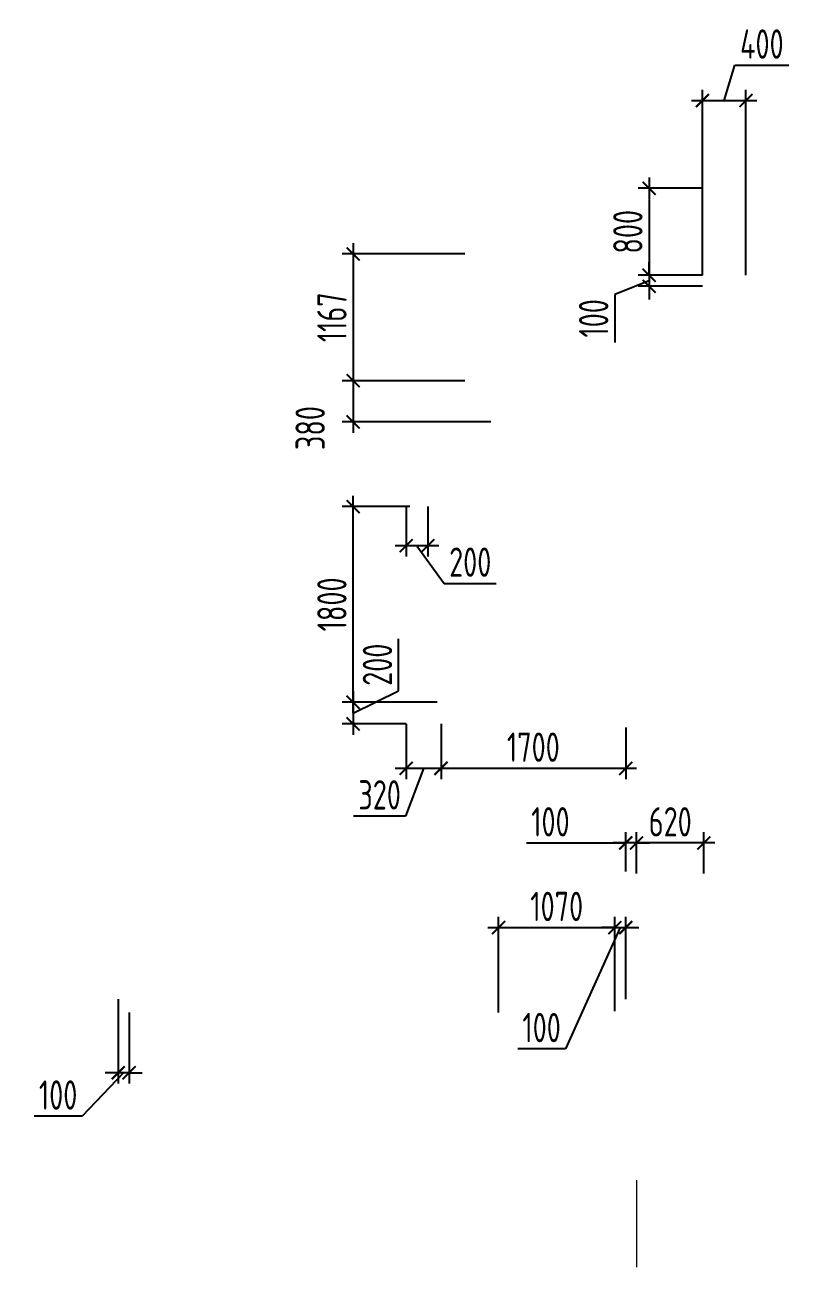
# Model space of a CAD drawing. Header units: millimetres. Extents: x -350007 to 535970, y -888 to 133718.
# Drawn here: x 68883 to 75973, y 91936 to 103371 of the extents above; entities that cross this region are included whole.
import ezdxf

# ---------------------------------------------------------------- set-up
doc = ezdxf.new("R2010")
doc.units = ezdxf.units.MM
doc.layers.add('АР_Размеры нов.', color=15, linetype='Continuous', lineweight=0)
doc.styles.add('ISOCPEUR', font='isocpeur.ttf', dxfattribs={"width": 0.7})
doc.dimstyles.new('R_100', dxfattribs={"dimtxt": 270, "dimasz": 120, "dimexe": 100, "dimexo": 0, "dimgap": 60, "dimtad": 1, "dimdec": 0, "dimrnd": 5, "dimzin": 0, "dimdsep": 46, "dimtxsty": 'ISOCPEUR', "dimblk": 'ARCHTICK', "dimcen": 0, "dimdle": 100, "dimclrd": 256, "dimclre": 256, "dimclrt": 256, "dimadec": 0, "dimazin": 0, "dimtfac": 2, "dimtdec": 0, "dimtofl": 0, "dimtmove": 1, "dimatfit": 3, "dimfxl": 1, "dimtvp": 3, "dimtolj": 1, "dimtzin": 0, "dimarcsym": 0})

# ---------------------------------------------------------------- blocks, each defined once
blk = doc.blocks.new('_ArchTick')
at = {"color": 0, "linetype": 'ByBlock', "const_width": 0.15}
blk.add_lwpolyline([(-0.5, -0.5), (0.5, 0.5)], dxfattribs=at)
blk = doc.blocks.new('*D2718')
at = {"layer": 'АР_Размеры нов.', "lineweight": -2, "ltscale": 100, "transparency": 16777216}
for p, q in [((73243, 94281), (73243, 95161)), ((74313, 94291), (74313, 95161)), ((73143, 95061), (74413, 95061))]:
    blk.add_line(p, q, dxfattribs=at)
at = {"layer": 'АР_Размеры нов.', "lineweight": -2, "ltscale": 100, "transparency": 16777216, "xscale": 120, "yscale": 120, "zscale": 120, "rotation": 180}
blk.add_blockref('_ArchTick', (73243, 95061), dxfattribs=at)
at = {"layer": 'АР_Размеры нов.', "lineweight": -2, "ltscale": 100, "transparency": 16777216, "xscale": 120, "yscale": 120, "zscale": 120}
blk.add_blockref('_ArchTick', (74313, 95061), dxfattribs=at)
at = {"layer": 'АР_Размеры нов.', "ltscale": 100, "transparency": 16777216, "insert": (73778, 95256), "char_height": 270, "attachment_point": 5, "style": 'ISOCPEUR'}
blk.add_mtext('\\A1;1070', dxfattribs=at)
blk = doc.blocks.new('*D2719')
at = {"layer": 'АР_Размеры нов.', "lineweight": -2, "ltscale": 100, "transparency": 16777216}
for p, q in [((72713, 96904), (72713, 96427)), ((74413, 96904), (74413, 96427)), ((74513, 96527), (72613, 96527))]:
    blk.add_line(p, q, dxfattribs=at)
at = {"layer": 'АР_Размеры нов.', "lineweight": -2, "ltscale": 100, "transparency": 16777216, "xscale": 120, "yscale": 120, "zscale": 120, "rotation": 180}
blk.add_blockref('_ArchTick', (72713, 96527), dxfattribs=at)
at = {"layer": 'АР_Размеры нов.', "lineweight": -2, "ltscale": 100, "transparency": 16777216, "xscale": 120, "yscale": 120, "zscale": 120}
blk.add_blockref('_ArchTick', (74413, 96527), dxfattribs=at)
at = {"layer": 'АР_Размеры нов.', "ltscale": 100, "transparency": 16777216, "insert": (73563, 96722), "char_height": 270, "attachment_point": 5, "style": 'ISOCPEUR'}
blk.add_mtext('\\A1;1700', dxfattribs=at)
blk = doc.blocks.new('*D2821')
at = {"layer": 'АР_Размеры нов.', "lineweight": -2, "ltscale": 100, "transparency": 16777216}
for p, q in [((71904, 97036), (71904, 99036)), ((72425, 98936), (71804, 98936)), ((72678, 97136), (71804, 97136))]:
    blk.add_line(p, q, dxfattribs=at)
at = {"layer": 'АР_Размеры нов.', "lineweight": -2, "ltscale": 100, "transparency": 16777216, "xscale": 120, "yscale": 120, "zscale": 120}
for p, rotation in [((71904, 98936), 90), ((71904, 97136), 270)]:
    blk.add_blockref('_ArchTick', p, dxfattribs=dict(at, rotation=rotation))
at = {"layer": 'АР_Размеры нов.', "ltscale": 100, "transparency": 16777216, "insert": (71709, 98036), "char_height": 270, "attachment_point": 5, "rotation": 90, "style": 'ISOCPEUR'}
blk.add_mtext('\\A1;1800', dxfattribs=at)
blk = doc.blocks.new('*D3023')
at = {"layer": 'АР_Размеры нов.', "lineweight": -2, "ltscale": 100, "transparency": 16777216}
for p, q in [((71904, 100195), (71904, 99616)), ((72392, 100095), (71804, 100095)), ((73172, 99716), (71804, 99716))]:
    blk.add_line(p, q, dxfattribs=at)
at = {"layer": 'АР_Размеры нов.', "lineweight": -2, "ltscale": 100, "transparency": 16777216, "xscale": 120, "yscale": 120, "zscale": 120}
for p, rotation in [((71904, 100095), 90), ((71904, 99716), 270)]:
    blk.add_blockref('_ArchTick', p, dxfattribs=dict(at, rotation=rotation))
at = {"layer": 'АР_Размеры нов.', "ltscale": 100, "transparency": 16777216, "insert": (71509, 99659), "char_height": 270, "attachment_point": 5, "rotation": 90, "style": 'ISOCPEUR'}
blk.add_mtext('\\A1;380', dxfattribs=at)
blk = doc.blocks.new('*D3026')
at = {"layer": 'АР_Размеры нов.', "lineweight": -2, "ltscale": 100, "transparency": 16777216}
for p, q in [((71904, 101362), (71904, 99995)), ((72931, 101262), (71804, 101262)), ((72931, 100095), (71804, 100095))]:
    blk.add_line(p, q, dxfattribs=at)
at = {"layer": 'АР_Размеры нов.', "lineweight": -2, "ltscale": 100, "transparency": 16777216, "xscale": 120, "yscale": 120, "zscale": 120}
for p, rotation in [((71904, 101262), 90), ((71904, 100095), 270)]:
    blk.add_blockref('_ArchTick', p, dxfattribs=dict(at, rotation=rotation))
at = {"layer": 'АР_Размеры нов.', "ltscale": 100, "transparency": 16777216, "insert": (71709, 100679), "char_height": 270, "attachment_point": 5, "rotation": 90, "style": 'ISOCPEUR'}
blk.add_mtext('\\A1;1167', dxfattribs=at)
blk = doc.blocks.new('*D3028')
at = {"layer": 'АР_Размеры нов.', "lineweight": -2, "ltscale": 100, "transparency": 16777216}
for p, q in [((74313, 94401), (74313, 95161)), ((74413, 94401), (74413, 95161)), ((74363, 95061), (73860, 93946)), ((74313, 95061), (74193, 95061)), ((74313, 95061), (74413, 95061)), ((74413, 95061), (74533, 95061)), ((73860, 93946), (73419, 93946))]:
    blk.add_line(p, q, dxfattribs=at)
at = {"layer": 'АР_Размеры нов.', "lineweight": -2, "ltscale": 100, "transparency": 16777216, "xscale": 120, "yscale": 120, "zscale": 120}
blk.add_blockref('_ArchTick', (74313, 95061), dxfattribs=at)
at = {"layer": 'АР_Размеры нов.', "lineweight": -2, "ltscale": 100, "transparency": 16777216, "xscale": 120, "yscale": 120, "zscale": 120, "rotation": 180}
blk.add_blockref('_ArchTick', (74413, 95061), dxfattribs=at)
at = {"layer": 'АР_Размеры нов.', "ltscale": 100, "transparency": 16777216, "insert": (73639, 94141), "char_height": 270, "attachment_point": 5, "style": 'ISOCPEUR'}
blk.add_mtext('\\A1;100', dxfattribs=at)
blk = doc.blocks.new('*D2385')
at = {"layer": 'АР_Размеры нов.', "lineweight": -2, "ltscale": 500, "transparency": 16777216}
for p, q in [((72323, 97241), (72323, 97720)), ((71904, 97036), (72323, 97241)), ((71904, 97236), (71904, 96836)), ((72653, 97136), (71804, 97136)), ((72392, 96936), (71804, 96936))]:
    blk.add_line(p, q, dxfattribs=at)
at = {"layer": 'АР_Размеры нов.', "lineweight": -2, "ltscale": 500, "transparency": 16777216, "xscale": 120, "yscale": 120, "zscale": 120}
for p, rotation in [((71904, 97136), 90), ((71904, 96936), 270)]:
    blk.add_blockref('_ArchTick', p, dxfattribs=dict(at, rotation=rotation))
at = {"layer": 'АР_Размеры нов.', "lineweight": 13, "ltscale": 500, "transparency": 16777216, "insert": (72128, 97481), "char_height": 270, "attachment_point": 5, "rotation": 90, "style": 'ISOCPEUR'}
blk.add_mtext('\\A1;200', dxfattribs=at)
blk = doc.blocks.new('*D2386')
at = {"layer": 'АР_Размеры нов.', "lineweight": -2, "ltscale": 500, "transparency": 16777216}
for p, q in [((72392, 96936), (72392, 96427)), ((72713, 96936), (72713, 96427)), ((72813, 96527), (72292, 96527)), ((72553, 96527), (72387, 96088)), ((72387, 96088), (71908, 96088))]:
    blk.add_line(p, q, dxfattribs=at)
at = {"layer": 'АР_Размеры нов.', "lineweight": -2, "ltscale": 500, "transparency": 16777216, "xscale": 120, "yscale": 120, "zscale": 120, "rotation": 180}
blk.add_blockref('_ArchTick', (72392, 96527), dxfattribs=at)
at = {"layer": 'АР_Размеры нов.', "lineweight": -2, "ltscale": 500, "transparency": 16777216, "xscale": 120, "yscale": 120, "zscale": 120}
blk.add_blockref('_ArchTick', (72713, 96527), dxfattribs=at)
at = {"layer": 'АР_Размеры нов.', "lineweight": 13, "ltscale": 500, "transparency": 16777216, "insert": (72148, 96283), "char_height": 270, "attachment_point": 5, "style": 'ISOCPEUR'}
blk.add_mtext('\\A1;320', dxfattribs=at)
blk = doc.blocks.new('*D2387')
at = {"layer": 'АР_Размеры нов.', "lineweight": -2, "ltscale": 500, "transparency": 16777216}
for p, q in [((72392, 98936), (72392, 98476)), ((72592, 98936), (72592, 98476)), ((72692, 98576), (72292, 98576)), ((72492, 98576), (72743, 98230)), ((72743, 98230), (73222, 98230))]:
    blk.add_line(p, q, dxfattribs=at)
at = {"layer": 'АР_Размеры нов.', "lineweight": -2, "ltscale": 500, "transparency": 16777216, "xscale": 120, "yscale": 120, "zscale": 120, "rotation": 180}
blk.add_blockref('_ArchTick', (72392, 98576), dxfattribs=at)
at = {"layer": 'АР_Размеры нов.', "lineweight": -2, "ltscale": 500, "transparency": 16777216, "xscale": 120, "yscale": 120, "zscale": 120}
blk.add_blockref('_ArchTick', (72592, 98576), dxfattribs=at)
at = {"layer": 'АР_Размеры нов.', "lineweight": 13, "ltscale": 500, "transparency": 16777216, "insert": (72982, 98425), "char_height": 270, "attachment_point": 5, "style": 'ISOCPEUR'}
blk.add_mtext('\\A1;200', dxfattribs=at)
blk = doc.blocks.new('*D2388')
at = {"layer": 'АР_Размеры нов.', "lineweight": -2, "ltscale": 500, "transparency": 16777216}
for p, q in [((74513, 95558), (74513, 95940)), ((75132, 95558), (75132, 95940)), ((75232, 95840), (74413, 95840))]:
    blk.add_line(p, q, dxfattribs=at)
at = {"layer": 'АР_Размеры нов.', "lineweight": -2, "ltscale": 500, "transparency": 16777216, "xscale": 120, "yscale": 120, "zscale": 120, "rotation": 180}
blk.add_blockref('_ArchTick', (74513, 95840), dxfattribs=at)
at = {"layer": 'АР_Размеры нов.', "lineweight": -2, "ltscale": 500, "transparency": 16777216, "xscale": 120, "yscale": 120, "zscale": 120}
blk.add_blockref('_ArchTick', (75132, 95840), dxfattribs=at)
at = {"layer": 'АР_Размеры нов.', "lineweight": 13, "ltscale": 500, "transparency": 16777216, "insert": (74823, 96035), "char_height": 270, "attachment_point": 5, "style": 'ISOCPEUR'}
blk.add_mtext('\\A1;620', dxfattribs=at)
blk = doc.blocks.new('*D2389')
at = {"layer": 'АР_Размеры нов.', "lineweight": -2, "ltscale": 500, "transparency": 16777216}
for p, q in [((74413, 95578), (74413, 95940)), ((74513, 95558), (74513, 95940)), ((73500, 95840), (74413, 95840)), ((74413, 95840), (74293, 95840)), ((74513, 95840), (74413, 95840)), ((74513, 95840), (74633, 95840))]:
    blk.add_line(p, q, dxfattribs=at)
at = {"layer": 'АР_Размеры нов.', "lineweight": -2, "ltscale": 500, "transparency": 16777216, "xscale": 120, "yscale": 120, "zscale": 120}
blk.add_blockref('_ArchTick', (74413, 95840), dxfattribs=at)
at = {"layer": 'АР_Размеры нов.', "lineweight": -2, "ltscale": 500, "transparency": 16777216, "xscale": 120, "yscale": 120, "zscale": 120, "rotation": 180}
blk.add_blockref('_ArchTick', (74513, 95840), dxfattribs=at)
at = {"layer": 'АР_Размеры нов.', "lineweight": 13, "ltscale": 500, "transparency": 16777216, "insert": (73720, 96035), "char_height": 270, "attachment_point": 5, "style": 'ISOCPEUR'}
blk.add_mtext('\\A1;100', dxfattribs=at)
blk = doc.blocks.new('*D2394')
at = {"layer": 'АР_Размеры нов.', "lineweight": -2, "ltscale": 500, "transparency": 16777216}
for p, q in [((74628, 101966), (74628, 100966)), ((75120, 101866), (74528, 101866)), ((75119, 101066), (74528, 101066))]:
    blk.add_line(p, q, dxfattribs=at)
at = {"layer": 'АР_Размеры нов.', "lineweight": -2, "ltscale": 500, "transparency": 16777216, "xscale": 120, "yscale": 120, "zscale": 120}
for p, rotation in [((74628, 101866), 90), ((74628, 101066), 270)]:
    blk.add_blockref('_ArchTick', p, dxfattribs=dict(at, rotation=rotation))
at = {"layer": 'АР_Размеры нов.', "lineweight": 13, "ltscale": 500, "transparency": 16777216, "insert": (74433, 101466), "char_height": 270, "attachment_point": 5, "rotation": 90, "style": 'ISOCPEUR'}
blk.add_mtext('\\A1;800', dxfattribs=at)
blk = doc.blocks.new('*D2395')
at = {"layer": 'АР_Размеры нов.', "lineweight": -2, "ltscale": 500, "transparency": 16777216}
for p, q in [((74628, 101066), (74628, 101186)), ((74628, 101015), (74313, 100890)), ((75119, 101066), (74528, 101066)), ((74628, 101066), (74628, 100964)), ((74313, 100890), (74313, 100448)), ((75120, 100964), (74528, 100964)), ((74628, 100964), (74628, 100844))]:
    blk.add_line(p, q, dxfattribs=at)
at = {"layer": 'АР_Размеры нов.', "lineweight": -2, "ltscale": 500, "transparency": 16777216, "xscale": 120, "yscale": 120, "zscale": 120}
for p, rotation in [((74628, 101066), 270), ((74628, 100964), 90)]:
    blk.add_blockref('_ArchTick', p, dxfattribs=dict(at, rotation=rotation))
at = {"layer": 'АР_Размеры нов.', "lineweight": 13, "ltscale": 500, "transparency": 16777216, "insert": (74118, 100669), "char_height": 270, "attachment_point": 5, "rotation": 90, "style": 'ISOCPEUR'}
blk.add_mtext('\\A1;100', dxfattribs=at)
blk = doc.blocks.new('*D2396')
at = {"layer": 'АР_Размеры нов.', "lineweight": -2, "ltscale": 500, "transparency": 16777216}
for p, q in [((75319, 102674), (75417, 102999)), ((75417, 102999), (75915, 102999)), ((75119, 101066), (75119, 102774)), ((75520, 101066), (75520, 102774)), ((75019, 102674), (75620, 102674))]:
    blk.add_line(p, q, dxfattribs=at)
at = {"layer": 'АР_Размеры нов.', "lineweight": -2, "ltscale": 500, "transparency": 16777216, "xscale": 120, "yscale": 120, "zscale": 120, "rotation": 180}
blk.add_blockref('_ArchTick', (75119, 102674), dxfattribs=at)
at = {"layer": 'АР_Размеры нов.', "lineweight": -2, "ltscale": 500, "transparency": 16777216, "xscale": 120, "yscale": 120, "zscale": 120}
blk.add_blockref('_ArchTick', (75520, 102674), dxfattribs=at)
at = {"layer": 'АР_Размеры нов.', "lineweight": 13, "ltscale": 500, "transparency": 16777216, "insert": (75666, 103194), "char_height": 270, "attachment_point": 5, "style": 'ISOCPEUR'}
blk.add_mtext('\\A1;400', dxfattribs=at)
blk = doc.blocks.new('*D2545')
at = {"layer": 'АР_Размеры нов.', "lineweight": -2, "ltscale": 500, "transparency": 16777216}
for p, q in [((69742, 94401), (69742, 93625)), ((69842, 94281), (69842, 93625)), ((69792, 93725), (69410, 93325)), ((69742, 93725), (69622, 93725)), ((69842, 93725), (69742, 93725)), ((69842, 93725), (69962, 93725)), ((69410, 93325), (68969, 93325))]:
    blk.add_line(p, q, dxfattribs=at)
at = {"layer": 'АР_Размеры нов.', "lineweight": -2, "ltscale": 500, "transparency": 16777216, "xscale": 120, "yscale": 120, "zscale": 120}
blk.add_blockref('_ArchTick', (69742, 93725), dxfattribs=at)
at = {"layer": 'АР_Размеры нов.', "lineweight": -2, "ltscale": 500, "transparency": 16777216, "xscale": 120, "yscale": 120, "zscale": 120, "rotation": 180}
blk.add_blockref('_ArchTick', (69842, 93725), dxfattribs=at)
at = {"layer": 'АР_Размеры нов.', "lineweight": 13, "ltscale": 500, "transparency": 16777216, "insert": (69189, 93520), "char_height": 270, "attachment_point": 5, "style": 'ISOCPEUR'}
blk.add_mtext('\\A1;100', dxfattribs=at)

msp = doc.modelspace()

# ---------------------------------------------------------------- linework, layer by layer
at = {"layer": 'АР_Размеры нов.', "lineweight": 13, "ltscale": 500}
msp.add_line((74512.8, 92735.7), (74512.8, 91935.7), dxfattribs=at)

# ---------------------------------------------------------------- dimensions: what is measured, and where the dimension line sits
dim = msp.add_linear_dim(base=(75520, 102673.6), p1=(75118.7, 101065.7), p2=(75520, 101065.7), dimstyle='R_100', override={"dimpost": '\\X'}, dxfattribs=at)
dim.commit()
dim.dimension.update_dxf_attribs({"geometry": '*D2396', "text_midpoint": (75476.9, 103193.6)})
dim = msp.add_linear_dim(base=(74628.1, 101065.7), p1=(75120, 101865.7), p2=(75118.7, 101065.7), angle=90, dimstyle='R_100', override={"dimpost": '\\X'}, dxfattribs=at)
dim.commit()
dim.dimension.update_dxf_attribs({"geometry": '*D2394', "text_midpoint": (74433.1, 101465.7)})
at = {"layer": 'АР_Размеры нов.', "ltscale": 100}
dim = msp.add_linear_dim(base=(71904.1, 100095), p1=(72930.7, 101262), p2=(72930.7, 100095), angle=270, text='1167', dimstyle='R_100', override={"dimpost": '\\X', "dimfxl": 2.5, "dimarcsym": 1}, dxfattribs=at)
dim.commit()
dim.dimension.update_dxf_attribs({"geometry": '*D3026', "text_midpoint": (71709.1, 100678.5)})
at = {"layer": 'АР_Размеры нов.', "lineweight": 13, "ltscale": 500}
for base, p1, p2, override, picture, middle in [((74628.1, 100964.1), (75118.7, 101065.7), (75120, 100964.1), {"dimpost": '\\X'}, '*D2395', (74312.5, 100829.7)), ((71904.1, 96935.7), (72652.6, 97135.7), (72392.3, 96935.7), {"dimpost": '\\X', "dimfxl": 2.5, "dimarcsym": 1}, '*D2385', (72323, 97301.1))]:
    dim = msp.add_linear_dim(base=base, p1=p1, p2=p2, angle=90, dimstyle='R_100', override=override, dxfattribs=at)
    dim.commit()
    dim.dimension.update_dxf_attribs({"geometry": picture, "text_midpoint": middle, "dimtype": 160})
at = {"layer": 'АР_Размеры нов.', "ltscale": 100}
dim = msp.add_linear_dim(base=(71904.1, 99715.7), p1=(72392.3, 100095), p2=(73172.3, 99715.7), angle=90, dimstyle='R_100', override={"dimpost": '\\X', "dimfxl": 2.5, "dimarcsym": 2}, dxfattribs=at)
dim.commit()
dim.dimension.update_dxf_attribs({"geometry": '*D3023', "text_midpoint": (71704.4, 99658.9), "dimtype": 160})
dim = msp.add_linear_dim(base=(71904.1, 98935.7), p1=(72677.6, 97135.7), p2=(72425, 98935.7), angle=90, dimstyle='R_100', override={"dimpost": '\\X', "dimfxl": 2.5, "dimarcsym": 1}, dxfattribs=at)
dim.commit()
dim.dimension.update_dxf_attribs({"geometry": '*D2821', "text_midpoint": (71709.1, 98035.7)})
at = {"layer": 'АР_Размеры нов.', "lineweight": 13, "ltscale": 500}
for base, p1, p2, override, picture, middle in [((72392.3, 98575.8), (72592.3, 98935.7), (72392.3, 98935.7), {"dimpost": '\\X'}, '*D2387', (72802.7, 98229.9)), ((72392.3, 96527.3), (72712.9, 96935.7), (72392.3, 96935.7), {"dimpost": '\\X'}, '*D2386', (72327.4, 96087.6)), ((74412.9, 95840.3), (74512.8, 95557.7), (74412.9, 95577.7), {"dimpost": '\\X'}, '*D2389', (73720.3, 95658.2)), ((74512.8, 95840.3), (75132.4, 95557.7), (74512.8, 95557.7), {"dimpost": '\\X'}, '*D2388', (74822.6, 95840.3)), ((69742.4, 93724.8), (69842.4, 94280.7), (69742.4, 94400.7), {"dimpost": '\\X', "dimfxl": 2.5, "dimarcsym": 1}, '*D2545', (69350, 93324.8))]:
    dim = msp.add_linear_dim(base=base, p1=p1, p2=p2, dimstyle='R_100', override=override, dxfattribs=at)
    dim.commit()
    dim.dimension.update_dxf_attribs({"geometry": picture, "text_midpoint": middle, "dimtype": 160})
at = {"layer": 'АР_Размеры нов.', "ltscale": 100}
for base, p1, p2, override, picture, middle in [((72712.9, 96527.3), (74412.9, 96904), (72712.9, 96904), {"dimpost": '\\X', "dimfxl": 2.5, "dimarcsym": 1}, '*D2719', (73562.9, 96722.3)), ((74312.8, 95061.4), (73242.8, 94280.8), (74312.8, 94290.8), {"dimpost": '\\X', "dimfxl": 2.5, "dimarcsym": 2}, '*D2718', (73777.8, 95256.4))]:
    dim = msp.add_linear_dim(base=base, p1=p1, p2=p2, dimstyle='R_100', override=override, dxfattribs=at)
    dim.commit()
    dim.dimension.update_dxf_attribs({"geometry": picture, "text_midpoint": middle})
dim = msp.add_linear_dim(base=(74412.9, 95061.4), p1=(74312.8, 94400.8), p2=(74412.9, 94400.8), dimstyle='R_100', override={"dimpost": '\\X', "dimfxl": 2.5, "dimarcsym": 2}, dxfattribs=at)
dim.commit()
dim.dimension.update_dxf_attribs({"geometry": '*D3028', "text_midpoint": (73800, 93946.4), "dimtype": 160})

doc.saveas('drawing.dxf')
